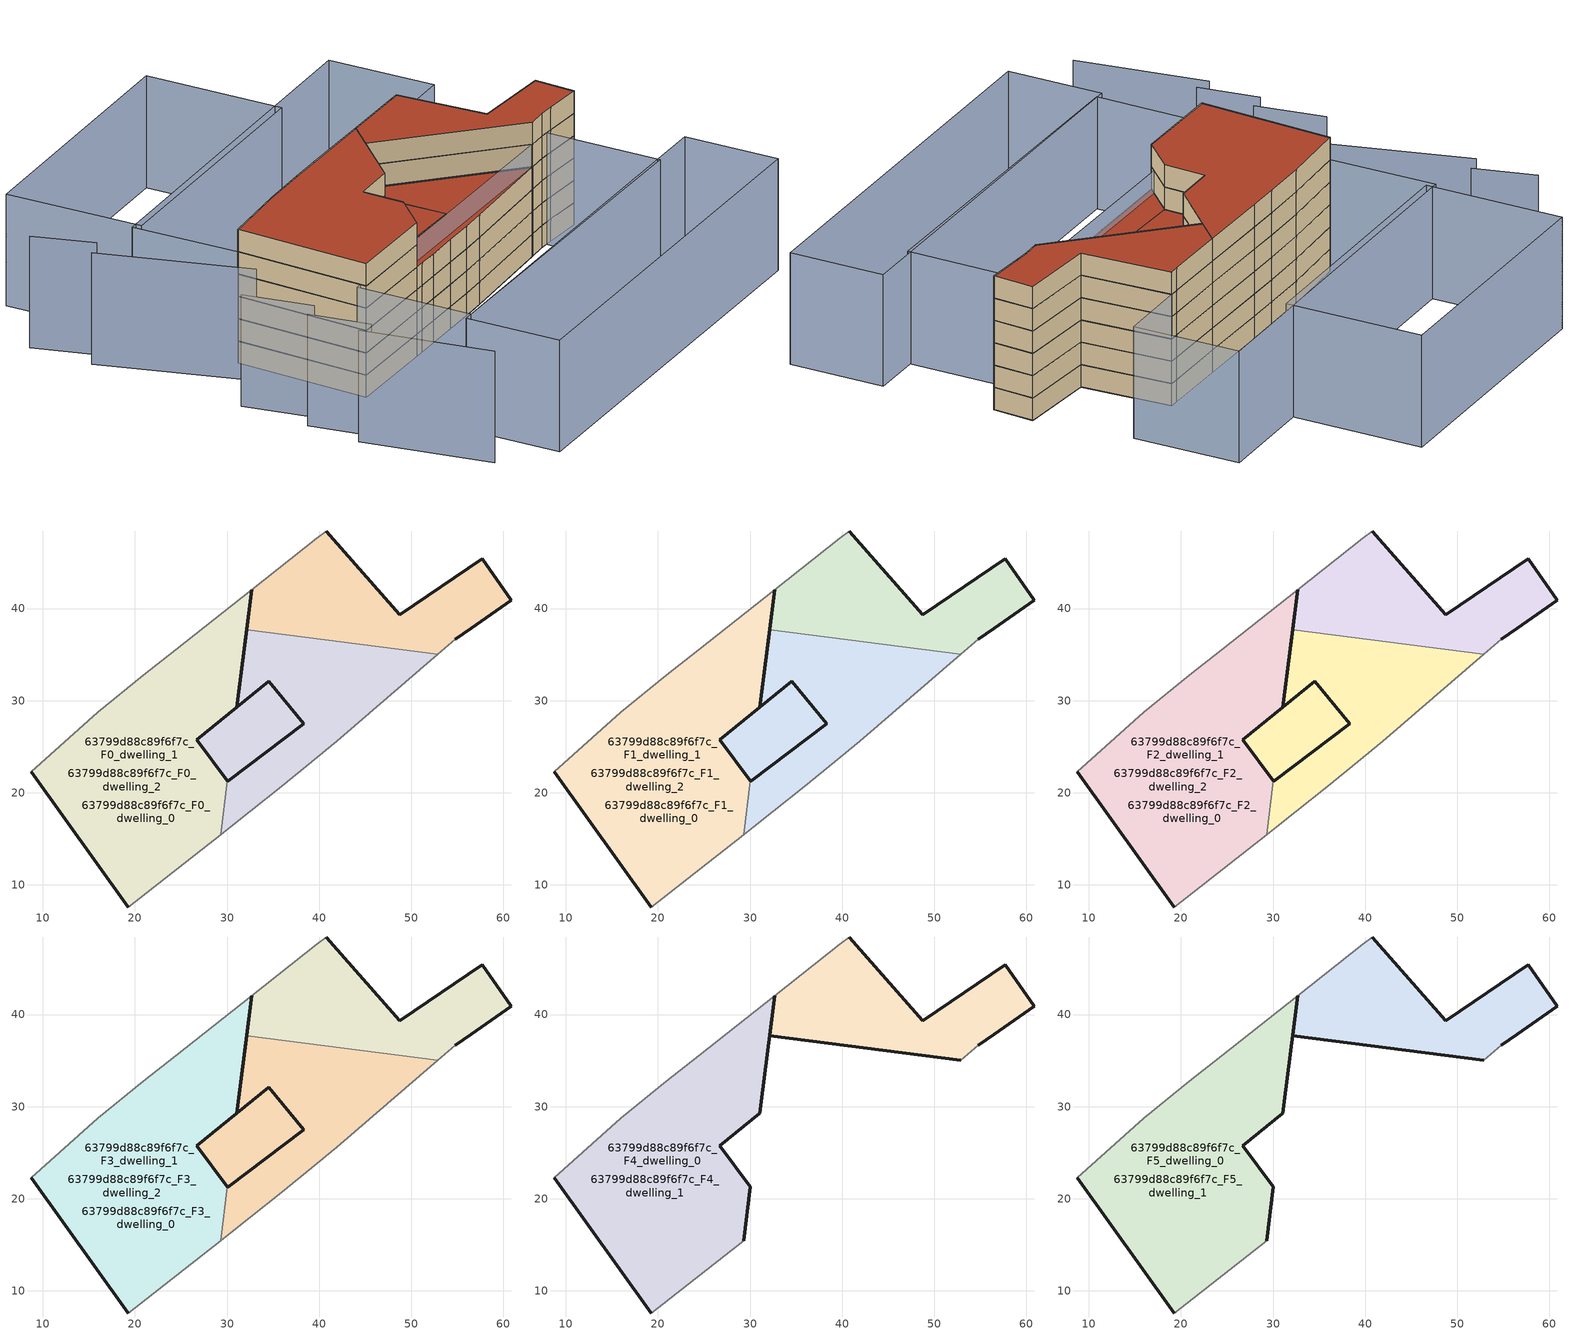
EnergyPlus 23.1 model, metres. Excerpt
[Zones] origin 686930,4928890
63799d88c89f6f7c_F0_dwelling_0
 floor ground (EU_floor_Construction): 29.3,15.47 30.04,21.32 26.73,25.77 31.05,29.28 32.12,37.68 32.67,42.03 24.42,35.51 20.92,32.75 15.95,28.72 8.76,22.28 19.26,7.6 z0; 56.5,37.87 60.84,40.88 57.68,45.42 48.76,39.35 40.78,48.42 39.75,47.61 32.67,42.03 32.12,37.68 52.88,35.05 54.78,36.68 z0; 41.89,25.58 52.88,35.05 32.12,37.68 31.05,29.28 34.53,32.1 37.57,28.4 38.34,27.48 30.08,21.27 30.04,21.32 29.3,15.47 30.38,16.31 32.51,18.01 35.92,20.73 39.21,23.35 z0; 38.34,27.48 37.57,28.4 34.53,32.1 31.05,29.28 26.73,25.77 30.04,21.32 30.08,21.27 z0
 wall outside (EU_wall_Construction): 32.67,42.03 31.05,29.28 26.73,25.77 30.04,21.32 / 19.26,7.6 8.76,22.28 z0:3
 wall adiabatic (EU_wall_Construction): 29.3,15.47 19.26,7.6 / 8.76,22.28 15.95,28.72 20.92,32.75 24.42,35.51 32.67,42.03 z0:3
 wall to 63799d88c89f6f7c_F0_dwelling_2 (EU_wall_Construction): 30.04,21.32 29.3,15.47 z0:3
63799d88c89f6f7c_F0_dwelling_1
 floor ground (EU_floor_Construction): 29.3,15.47 30.04,21.32 26.73,25.77 31.05,29.28 32.12,37.68 32.67,42.03 24.42,35.51 20.92,32.75 15.95,28.72 8.76,22.28 19.26,7.6 z0; 56.5,37.87 60.84,40.88 57.68,45.42 48.76,39.35 40.78,48.42 39.75,47.61 32.67,42.03 32.12,37.68 52.88,35.05 54.78,36.68 z0
 wall outside (EU_wall_Construction): 40.78,48.42 48.76,39.35 57.68,45.42 60.84,40.88 56.5,37.87 54.78,36.68 / 32.12,37.68 32.67,42.03 z0:3
 wall adiabatic (EU_wall_Construction): 54.78,36.68 52.88,35.05 / 32.67,42.03 39.75,47.61 40.78,48.42 z0:3
 wall to 63799d88c89f6f7c_F0_dwelling_2 (EU_wall_Construction): 52.88,35.05 32.12,37.68 z0:3
63799d88c89f6f7c_F0_dwelling_2
 floor ground (EU_floor_Construction): 29.3,15.47 30.04,21.32 26.73,25.77 31.05,29.28 32.12,37.68 32.67,42.03 24.42,35.51 20.92,32.75 15.95,28.72 8.76,22.28 19.26,7.6 z0; 41.89,25.58 52.88,35.05 32.12,37.68 31.05,29.28 34.53,32.1 37.57,28.4 38.34,27.48 30.08,21.27 30.04,21.32 29.3,15.47 30.38,16.31 32.51,18.01 35.92,20.73 39.21,23.35 z0; 38.34,27.48 37.57,28.4 34.53,32.1 31.05,29.28 26.73,25.77 30.04,21.32 30.08,21.27 z0
 wall outside (EU_wall_Construction): 30.04,21.32 30.08,21.27 38.34,27.48 37.57,28.4 34.53,32.1 31.05,29.28 32.12,37.68 z0:3
 wall adiabatic (EU_wall_Construction): 52.88,35.05 41.89,25.58 39.21,23.35 35.92,20.73 32.51,18.01 30.38,16.31 29.3,15.47 z0:3
63799d88c89f6f7c_F1_dwelling_0
 floor outside (EU_floor_Construction): 41.89,25.58 52.88,35.05 32.12,37.68 31.05,29.28 34.53,32.1 37.57,28.4 38.34,27.48 30.08,21.27 30.04,21.32 29.3,15.47 30.38,16.31 32.51,18.01 35.92,20.73 39.21,23.35 z3; 38.34,27.48 37.57,28.4 34.53,32.1 31.05,29.28 26.73,25.77 30.04,21.32 30.08,21.27 z3; 56.5,37.87 60.84,40.88 57.68,45.42 48.76,39.35 40.78,48.42 39.75,47.61 32.67,42.03 32.12,37.68 52.88,35.05 54.78,36.68 z3
 floor to 63799d88c89f6f7c_F0_dwelling_0 (EU_floor_Construction): 29.3,15.47 30.04,21.32 26.73,25.77 31.05,29.28 32.12,37.68 32.67,42.03 24.42,35.51 20.92,32.75 15.95,28.72 8.76,22.28 19.26,7.6 z3
 wall outside (EU_wall_Construction): 32.67,42.03 31.05,29.28 26.73,25.77 30.04,21.32 / 19.26,7.6 8.76,22.28 z3:6
 wall adiabatic (EU_wall_Construction): 29.3,15.47 19.26,7.6 / 8.76,22.28 15.95,28.72 20.92,32.75 24.42,35.51 32.67,42.03 z3:6
 wall to 63799d88c89f6f7c_F1_dwelling_2 (EU_wall_Construction): 30.04,21.32 29.3,15.47 z3:6
63799d88c89f6f7c_F1_dwelling_1
 floor outside (EU_floor_Construction): 29.3,15.47 30.04,21.32 26.73,25.77 31.05,29.28 32.12,37.68 32.67,42.03 24.42,35.51 20.92,32.75 15.95,28.72 8.76,22.28 19.26,7.6 z3
 floor to 63799d88c89f6f7c_F0_dwelling_1 (EU_floor_Construction): 56.5,37.87 60.84,40.88 57.68,45.42 48.76,39.35 40.78,48.42 39.75,47.61 32.67,42.03 32.12,37.68 52.88,35.05 54.78,36.68 z3
 wall outside (EU_wall_Construction): 40.78,48.42 48.76,39.35 57.68,45.42 60.84,40.88 56.5,37.87 54.78,36.68 / 32.12,37.68 32.67,42.03 z3:6
 wall adiabatic (EU_wall_Construction): 54.78,36.68 52.88,35.05 / 32.67,42.03 39.75,47.61 40.78,48.42 z3:6
 wall to 63799d88c89f6f7c_F1_dwelling_2 (EU_wall_Construction): 52.88,35.05 32.12,37.68 z3:6
63799d88c89f6f7c_F1_dwelling_2
 floor to 63799d88c89f6f7c_F0_dwelling_2 (EU_floor_Construction): 29.3,15.47 30.04,21.32 26.73,25.77 31.05,29.28 32.12,37.68 32.67,42.03 24.42,35.51 20.92,32.75 15.95,28.72 8.76,22.28 19.26,7.6 z3; 41.89,25.58 52.88,35.05 32.12,37.68 31.05,29.28 34.53,32.1 37.57,28.4 38.34,27.48 30.08,21.27 30.04,21.32 29.3,15.47 30.38,16.31 32.51,18.01 35.92,20.73 39.21,23.35 z3; 38.34,27.48 37.57,28.4 34.53,32.1 31.05,29.28 26.73,25.77 30.04,21.32 30.08,21.27 z3
 wall outside (EU_wall_Construction): 30.04,21.32 30.08,21.27 38.34,27.48 37.57,28.4 34.53,32.1 31.05,29.28 32.12,37.68 z3:6
 wall adiabatic (EU_wall_Construction): 52.88,35.05 41.89,25.58 39.21,23.35 35.92,20.73 32.51,18.01 30.38,16.31 29.3,15.47 z3:6
63799d88c89f6f7c_F2_dwelling_0
 floor outside (EU_floor_Construction): 41.89,25.58 52.88,35.05 32.12,37.68 31.05,29.28 34.53,32.1 37.57,28.4 38.34,27.48 30.08,21.27 30.04,21.32 29.3,15.47 30.38,16.31 32.51,18.01 35.92,20.73 39.21,23.35 z6; 38.34,27.48 37.57,28.4 34.53,32.1 31.05,29.28 26.73,25.77 30.04,21.32 30.08,21.27 z6; 56.5,37.87 60.84,40.88 57.68,45.42 48.76,39.35 40.78,48.42 39.75,47.61 32.67,42.03 32.12,37.68 52.88,35.05 54.78,36.68 z6
 floor to 63799d88c89f6f7c_F1_dwelling_0 (EU_floor_Construction): 29.3,15.47 30.04,21.32 26.73,25.77 31.05,29.28 32.12,37.68 32.67,42.03 24.42,35.51 20.92,32.75 15.95,28.72 8.76,22.28 19.26,7.6 z6
 wall outside (EU_wall_Construction): 32.67,42.03 31.05,29.28 26.73,25.77 30.04,21.32 / 19.26,7.6 8.76,22.28 z6:9
 wall adiabatic (EU_wall_Construction): 29.3,15.47 19.26,7.6 / 8.76,22.28 15.95,28.72 20.92,32.75 24.42,35.51 32.67,42.03 z6:9
 wall to 63799d88c89f6f7c_F2_dwelling_2 (EU_wall_Construction): 30.04,21.32 29.3,15.47 z6:9
63799d88c89f6f7c_F2_dwelling_1
 floor outside (EU_floor_Construction): 29.3,15.47 30.04,21.32 26.73,25.77 31.05,29.28 32.12,37.68 32.67,42.03 24.42,35.51 20.92,32.75 15.95,28.72 8.76,22.28 19.26,7.6 z6
 floor to 63799d88c89f6f7c_F1_dwelling_1 (EU_floor_Construction): 56.5,37.87 60.84,40.88 57.68,45.42 48.76,39.35 40.78,48.42 39.75,47.61 32.67,42.03 32.12,37.68 52.88,35.05 54.78,36.68 z6
 wall outside (EU_wall_Construction): 40.78,48.42 48.76,39.35 57.68,45.42 60.84,40.88 56.5,37.87 54.78,36.68 / 32.12,37.68 32.67,42.03 z6:9
 wall adiabatic (EU_wall_Construction): 54.78,36.68 52.88,35.05 / 32.67,42.03 39.75,47.61 40.78,48.42 z6:9
 wall to 63799d88c89f6f7c_F2_dwelling_2 (EU_wall_Construction): 52.88,35.05 32.12,37.68 z6:9
63799d88c89f6f7c_F2_dwelling_2
 floor to 63799d88c89f6f7c_F1_dwelling_2 (EU_floor_Construction): 29.3,15.47 30.04,21.32 26.73,25.77 31.05,29.28 32.12,37.68 32.67,42.03 24.42,35.51 20.92,32.75 15.95,28.72 8.76,22.28 19.26,7.6 z6; 41.89,25.58 52.88,35.05 32.12,37.68 31.05,29.28 34.53,32.1 37.57,28.4 38.34,27.48 30.08,21.27 30.04,21.32 29.3,15.47 30.38,16.31 32.51,18.01 35.92,20.73 39.21,23.35 z6; 38.34,27.48 37.57,28.4 34.53,32.1 31.05,29.28 26.73,25.77 30.04,21.32 30.08,21.27 z6
 wall outside (EU_wall_Construction): 30.04,21.32 30.08,21.27 38.34,27.48 37.57,28.4 34.53,32.1 31.05,29.28 32.12,37.68 z6:9
 wall adiabatic (EU_wall_Construction): 52.88,35.05 41.89,25.58 39.21,23.35 35.92,20.73 32.51,18.01 30.38,16.31 29.3,15.47 z6:9
63799d88c89f6f7c_F3_dwelling_0
 floor outside (EU_floor_Construction): 41.89,25.58 52.88,35.05 32.12,37.68 31.05,29.28 34.53,32.1 37.57,28.4 38.34,27.48 30.08,21.27 30.04,21.32 29.3,15.47 30.38,16.31 32.51,18.01 35.92,20.73 39.21,23.35 z9; 38.34,27.48 37.57,28.4 34.53,32.1 31.05,29.28 26.73,25.77 30.04,21.32 30.08,21.27 z9; 56.5,37.87 60.84,40.88 57.68,45.42 48.76,39.35 40.78,48.42 39.75,47.61 32.67,42.03 32.12,37.68 52.88,35.05 54.78,36.68 z9
 floor to 63799d88c89f6f7c_F2_dwelling_0 (EU_floor_Construction): 29.3,15.47 30.04,21.32 26.73,25.77 31.05,29.28 32.12,37.68 32.67,42.03 24.42,35.51 20.92,32.75 15.95,28.72 8.76,22.28 19.26,7.6 z9
 wall outside (EU_wall_Construction): 32.67,42.03 31.05,29.28 26.73,25.77 30.04,21.32 / 19.26,7.6 8.76,22.28 z9:12
 wall adiabatic (EU_wall_Construction): 29.3,15.47 19.26,7.6 / 8.76,22.28 15.95,28.72 20.92,32.75 24.42,35.51 32.67,42.03 z9:12
 wall to 63799d88c89f6f7c_F3_dwelling_2 (EU_wall_Construction): 30.04,21.32 29.3,15.47 z9:12
 roof outside (EU_floor_Construction): 37.57,28.4 38.34,27.48 30.08,21.27 30.04,21.32 26.73,25.77 31.05,29.28 34.53,32.1 z12; 52.88,35.05 41.89,25.58 39.21,23.35 35.92,20.73 32.51,18.01 30.38,16.31 29.3,15.47 30.04,21.32 30.08,21.27 38.34,27.48 37.57,28.4 34.53,32.1 31.05,29.28 32.12,37.68 z12
63799d88c89f6f7c_F3_dwelling_1
 floor outside (EU_floor_Construction): 29.3,15.47 30.04,21.32 26.73,25.77 31.05,29.28 32.12,37.68 32.67,42.03 24.42,35.51 20.92,32.75 15.95,28.72 8.76,22.28 19.26,7.6 z9
 floor to 63799d88c89f6f7c_F2_dwelling_1 (EU_floor_Construction): 56.5,37.87 60.84,40.88 57.68,45.42 48.76,39.35 40.78,48.42 39.75,47.61 32.67,42.03 32.12,37.68 52.88,35.05 54.78,36.68 z9
 wall outside (EU_wall_Construction): 40.78,48.42 48.76,39.35 57.68,45.42 60.84,40.88 56.5,37.87 54.78,36.68 / 32.12,37.68 32.67,42.03 z9:12
 wall adiabatic (EU_wall_Construction): 54.78,36.68 52.88,35.05 / 32.67,42.03 39.75,47.61 40.78,48.42 z9:12
 wall to 63799d88c89f6f7c_F3_dwelling_2 (EU_wall_Construction): 52.88,35.05 32.12,37.68 z9:12
63799d88c89f6f7c_F3_dwelling_2
 floor to 63799d88c89f6f7c_F2_dwelling_2 (EU_floor_Construction): 29.3,15.47 30.04,21.32 26.73,25.77 31.05,29.28 32.12,37.68 32.67,42.03 24.42,35.51 20.92,32.75 15.95,28.72 8.76,22.28 19.26,7.6 z9; 41.89,25.58 52.88,35.05 32.12,37.68 31.05,29.28 34.53,32.1 37.57,28.4 38.34,27.48 30.08,21.27 30.04,21.32 29.3,15.47 30.38,16.31 32.51,18.01 35.92,20.73 39.21,23.35 z9; 38.34,27.48 37.57,28.4 34.53,32.1 31.05,29.28 26.73,25.77 30.04,21.32 30.08,21.27 z9
 wall outside (EU_wall_Construction): 30.04,21.32 30.08,21.27 38.34,27.48 37.57,28.4 34.53,32.1 31.05,29.28 32.12,37.68 z9:12
 wall adiabatic (EU_wall_Construction): 52.88,35.05 41.89,25.58 39.21,23.35 35.92,20.73 32.51,18.01 30.38,16.31 29.3,15.47 z9:12
 roof outside (EU_roof_Construction): 32.67,42.03 32.12,37.68 31.05,29.28 26.73,25.77 30.04,21.32 29.3,15.47 19.26,7.6 8.76,22.28 15.95,28.72 20.92,32.75 24.42,35.51 z12; 52.88,35.05 41.89,25.58 39.21,23.35 35.92,20.73 32.51,18.01 30.38,16.31 29.3,15.47 30.04,21.32 30.08,21.27 38.34,27.48 37.57,28.4 34.53,32.1 31.05,29.28 32.12,37.68 z12; 37.57,28.4 38.34,27.48 30.08,21.27 30.04,21.32 26.73,25.77 31.05,29.28 34.53,32.1 z12
63799d88c89f6f7c_F4_dwelling_0
 floor outside (EU_floor_Construction): 56.5,37.87 60.84,40.88 57.68,45.42 48.76,39.35 40.78,48.42 39.75,47.61 32.67,42.03 32.12,37.68 52.88,35.05 54.78,36.68 z12
 floor to 63799d88c89f6f7c_F3_dwelling_0 (EU_floor_Construction): 29.3,15.47 30.04,21.32 26.73,25.77 31.05,29.28 32.12,37.68 32.67,42.03 24.42,35.51 20.92,32.75 15.95,28.72 8.76,22.28 19.26,7.6 z12
 wall outside (EU_wall_Construction): 32.67,42.03 31.05,29.28 26.73,25.77 30.04,21.32 29.3,15.47 / 19.26,7.6 8.76,22.28 z12:15
 wall adiabatic (EU_wall_Construction): 29.3,15.47 19.26,7.6 / 8.76,22.28 15.95,28.72 20.92,32.75 24.42,35.51 32.67,42.03 z12:15
63799d88c89f6f7c_F4_dwelling_1
 floor to 63799d88c89f6f7c_F3_dwelling_1 (EU_floor_Construction): 29.3,15.47 30.04,21.32 26.73,25.77 31.05,29.28 32.12,37.68 32.67,42.03 24.42,35.51 20.92,32.75 15.95,28.72 8.76,22.28 19.26,7.6 z12; 56.5,37.87 60.84,40.88 57.68,45.42 48.76,39.35 40.78,48.42 39.75,47.61 32.67,42.03 32.12,37.68 52.88,35.05 54.78,36.68 z12
 wall outside (EU_wall_Construction): 40.78,48.42 48.76,39.35 57.68,45.42 60.84,40.88 56.5,37.87 54.78,36.68 / 52.88,35.05 32.12,37.68 32.67,42.03 z12:15
 wall adiabatic (EU_wall_Construction): 54.78,36.68 52.88,35.05 / 32.67,42.03 39.75,47.61 40.78,48.42 z12:15
63799d88c89f6f7c_F5_dwelling_0
 floor outside (EU_floor_Construction): 29.3,15.47 30.04,21.32 26.73,25.77 31.05,29.28 32.12,37.68 32.67,42.03 24.42,35.51 20.92,32.75 15.95,28.72 8.76,22.28 19.26,7.6 z15; 56.5,37.87 60.84,40.88 57.68,45.42 48.76,39.35 40.78,48.42 39.75,47.61 32.67,42.03 32.12,37.68 52.88,35.05 54.78,36.68 z15
 wall outside (EU_wall_Construction): 32.67,42.03 31.05,29.28 26.73,25.77 30.04,21.32 29.3,15.47 / 19.26,7.6 8.76,22.28 z15:18
 wall adiabatic (EU_wall_Construction): 29.3,15.47 19.26,7.6 / 8.76,22.28 15.95,28.72 20.92,32.75 24.42,35.51 32.67,42.03 z15:18
 roof outside (EU_roof_Construction): 32.67,42.03 32.12,37.68 31.05,29.28 26.73,25.77 30.04,21.32 29.3,15.47 19.26,7.6 8.76,22.28 15.95,28.72 20.92,32.75 24.42,35.51 z18; 57.68,45.42 60.84,40.88 56.5,37.87 54.78,36.68 52.88,35.05 32.12,37.68 32.67,42.03 39.75,47.61 40.78,48.42 48.76,39.35 z18
63799d88c89f6f7c_F5_dwelling_1
 floor to 63799d88c89f6f7c_F4_dwelling_1 (EU_floor_Construction): 29.3,15.47 30.04,21.32 26.73,25.77 31.05,29.28 32.12,37.68 32.67,42.03 24.42,35.51 20.92,32.75 15.95,28.72 8.76,22.28 19.26,7.6 z15; 56.5,37.87 60.84,40.88 57.68,45.42 48.76,39.35 40.78,48.42 39.75,47.61 32.67,42.03 32.12,37.68 52.88,35.05 54.78,36.68 z15
 wall outside (EU_wall_Construction): 40.78,48.42 48.76,39.35 57.68,45.42 60.84,40.88 56.5,37.87 54.78,36.68 / 52.88,35.05 32.12,37.68 32.67,42.03 z15:18
 wall adiabatic (EU_wall_Construction): 54.78,36.68 52.88,35.05 / 32.67,42.03 39.75,47.61 40.78,48.42 z15:18
 roof outside (EU_roof_Construction): 32.67,42.03 32.12,37.68 31.05,29.28 26.73,25.77 30.04,21.32 29.3,15.47 19.26,7.6 8.76,22.28 15.95,28.72 20.92,32.75 24.42,35.51 z18; 57.68,45.42 60.84,40.88 56.5,37.87 54.78,36.68 52.88,35.05 32.12,37.68 32.67,42.03 39.75,47.61 40.78,48.42 48.76,39.35 z18
shading: 13.74,-3.07 26.52,-14.72 / 9.79,3.35 15.76,-2.19 / 4.55,11.39 11.43,5.18 / -7.51,29.01 8.95,17.07 / -12.61,36.05 -5.93,31.2 / 78.53,19.86 34.88,-15.07 / 34.88,-15.07 26.93,-5.13 / 26.93,-5.13 70.58,29.8 / 70.58,29.8 78.53,19.86 / 65.33,25.13 27.89,-4.48 / 27.89,-4.48 18.21,7.77 / 18.21,7.77 55.65,37.37 / 55.65,37.37 65.33,25.13 / 48.4,54.65 8.76,22.28 / 8.76,22.28 -0.31,33.4 / -0.31,33.4 39.33,65.76 / 39.33,65.76 48.4,54.65 / 17.48,70.52 29.1,56.19 / 29.1,56.19 0.88,33.31 / 0.88,33.31 -10.74,47.64 / -10.74,47.64 17.48,70.52 z0:15
[Building]
EU S2 Campaign: North Axis=0; Terrain=City; Solar Distribution=FullExterior
[Site:Location]
Bologna: Latitude=44.5; Longitude=11.25; Time Zone=1; Elevation=37
[SizingPeriod:WeatherFileDays]
AnnualSizingPeriod: Begin Month=1; Begin Day of Month=1; End Month=12; End Day of Month=31; Day of Week for Start Day=Monday; Use Weather File Daylight Saving Period=No; Use Weather File Rain and Snow Indicators=No
[MATERIAL]
EU_InternalMass_Material: Roughness=MediumRough; Thickness=0.1; Conductivity=1; Density=1800; Specific Heat=900; Thermal Absorptance=0.9; Solar Absorptance=0.7; Visible Absorptance=0.7
[MATERIAL:NOMASS] Roughness=MediumRough; Thermal Absorptance=0.9; Solar Absorptance=0.7; Visible Absorptance=0.7
Name | Thermal Resistance
EU_wall_NoMass | 0.905828
EU_roof_NoMass | 0.37593
EU_floor_NoMass | 0.67114
[CONSTRUCTION]
EU_wall_Construction: EU_wall_NoMass
EU_roof_Construction: EU_roof_NoMass
EU_floor_Construction: EU_floor_NoMass
EU_InternalMass_Construction: EU_InternalMass_Material
[ZONE] Type=1; Multiplier=1; Ceiling Height=autocalculate; Floor Area=autocalculate; Part of Total Floor Area=Yes
Name | Volume
63799d88c89f6f7c_F0_dwelling_0; 63799d88c89f6f7c_F1_dwelling_0; 63799d88c89f6f7c_F2_dwelling_0; 63799d88c89f6f7c_F3_dwelling_0 | 2519.89
63799d88c89f6f7c_F4_dwelling_0; 63799d88c89f6f7c_F5_dwelling_0; 63799d88c89f6f7c_F0_dwelling_1; 63799d88c89f6f7c_F1_dwelling_1; 63799d88c89f6f7c_F2_dwelling_1; 63799d88c89f6f7c_F3_dwelling_1; 63799d88c89f6f7c_F4_dwelling_1; 63799d88c89f6f7c_F5_dwelling_1 | 1757.09
63799d88c89f6f7c_F0_dwelling_2; 63799d88c89f6f7c_F1_dwelling_2; 63799d88c89f6f7c_F2_dwelling_2; 63799d88c89f6f7c_F3_dwelling_2 | 1934.17
[INTERNALMASS] Construction=EU_InternalMass_Construction
Name | Zone or ZoneList | Surface Area
63799d88c89f6f7c_F0_dwelling_0_EU_InternalMass | 63799d88c89f6f7c_F0_dwelling_0 | 390.46
63799d88c89f6f7c_F0_dwelling_1_EU_InternalMass | 63799d88c89f6f7c_F0_dwelling_1 | 195.239
63799d88c89f6f7c_F0_dwelling_2_EU_InternalMass | 63799d88c89f6f7c_F0_dwelling_2 | 195.228
63799d88c89f6f7c_F1_dwelling_0_EU_InternalMass | 63799d88c89f6f7c_F1_dwelling_0 | 390.46
63799d88c89f6f7c_F1_dwelling_1_EU_InternalMass | 63799d88c89f6f7c_F1_dwelling_1 | 195.239
63799d88c89f6f7c_F1_dwelling_2_EU_InternalMass | 63799d88c89f6f7c_F1_dwelling_2 | 195.228
63799d88c89f6f7c_F2_dwelling_0_EU_InternalMass | 63799d88c89f6f7c_F2_dwelling_0 | 390.46
63799d88c89f6f7c_F2_dwelling_1_EU_InternalMass | 63799d88c89f6f7c_F2_dwelling_1 | 195.239
63799d88c89f6f7c_F2_dwelling_2_EU_InternalMass | 63799d88c89f6f7c_F2_dwelling_2 | 195.228
63799d88c89f6f7c_F3_dwelling_0_EU_InternalMass | 63799d88c89f6f7c_F3_dwelling_0 | 390.46
63799d88c89f6f7c_F3_dwelling_1_EU_InternalMass | 63799d88c89f6f7c_F3_dwelling_1 | 195.239
63799d88c89f6f7c_F3_dwelling_2_EU_InternalMass | 63799d88c89f6f7c_F3_dwelling_2 | 195.228
63799d88c89f6f7c_F4_dwelling_0_EU_InternalMass | 63799d88c89f6f7c_F4_dwelling_0 | 389.77
63799d88c89f6f7c_F4_dwelling_1_EU_InternalMass | 63799d88c89f6f7c_F4_dwelling_1 | 391.161
63799d88c89f6f7c_F5_dwelling_0_EU_InternalMass | 63799d88c89f6f7c_F5_dwelling_0 | 389.77
63799d88c89f6f7c_F5_dwelling_1_EU_InternalMass | 63799d88c89f6f7c_F5_dwelling_1 | 391.161
[OTHEREQUIPMENT] Fuel Type=Electricity; Design Level Calculation Method=Watts/Area; Power per Zone Floor Area=1; Fraction Latent=0; Fraction Radiant=0; Fraction Lost=0; Carbon Dioxide Generation Rate=0; EndUse Subcategory=EU_Step8_InternalGains
Name | Zone or ZoneList or Space or SpaceList | Schedule
EU_Step8_InternalGain_63799d88c89f6f7c_F0_dwelling_0_f000 | 63799d88c89f6f7c_F0_dwelling_0 | EU_Step8_GainSchedule_63799d88c89f6f7c_F0_dwelling_0_f000
EU_Step8_InternalGain_63799d88c89f6f7c_F0_dwelling_1_f000 | 63799d88c89f6f7c_F0_dwelling_1 | EU_Step8_GainSchedule_63799d88c89f6f7c_F0_dwelling_1_f000
EU_Step8_InternalGain_63799d88c89f6f7c_F0_dwelling_2_f000 | 63799d88c89f6f7c_F0_dwelling_2 | EU_Step8_GainSchedule_63799d88c89f6f7c_F0_dwelling_2_f000
EU_Step8_InternalGain_63799d88c89f6f7c_F1_dwelling_0_f000 | 63799d88c89f6f7c_F1_dwelling_0 | EU_Step8_GainSchedule_63799d88c89f6f7c_F1_dwelling_0_f000
EU_Step8_InternalGain_63799d88c89f6f7c_F1_dwelling_1_f000 | 63799d88c89f6f7c_F1_dwelling_1 | EU_Step8_GainSchedule_63799d88c89f6f7c_F1_dwelling_1_f000
EU_Step8_InternalGain_63799d88c89f6f7c_F1_dwelling_2_f000 | 63799d88c89f6f7c_F1_dwelling_2 | EU_Step8_GainSchedule_63799d88c89f6f7c_F1_dwelling_2_f000
EU_Step8_InternalGain_63799d88c89f6f7c_F2_dwelling_0_f000 | 63799d88c89f6f7c_F2_dwelling_0 | EU_Step8_GainSchedule_63799d88c89f6f7c_F2_dwelling_0_f000
EU_Step8_InternalGain_63799d88c89f6f7c_F2_dwelling_1_f000 | 63799d88c89f6f7c_F2_dwelling_1 | EU_Step8_GainSchedule_63799d88c89f6f7c_F2_dwelling_1_f000
EU_Step8_InternalGain_63799d88c89f6f7c_F2_dwelling_2_f000 | 63799d88c89f6f7c_F2_dwelling_2 | EU_Step8_GainSchedule_63799d88c89f6f7c_F2_dwelling_2_f000
EU_Step8_InternalGain_63799d88c89f6f7c_F3_dwelling_0_f000 | 63799d88c89f6f7c_F3_dwelling_0 | EU_Step8_GainSchedule_63799d88c89f6f7c_F3_dwelling_0_f000
EU_Step8_InternalGain_63799d88c89f6f7c_F3_dwelling_1_f000 | 63799d88c89f6f7c_F3_dwelling_1 | EU_Step8_GainSchedule_63799d88c89f6f7c_F3_dwelling_1_f000
EU_Step8_InternalGain_63799d88c89f6f7c_F3_dwelling_2_f000 | 63799d88c89f6f7c_F3_dwelling_2 | EU_Step8_GainSchedule_63799d88c89f6f7c_F3_dwelling_2_f000
EU_Step8_InternalGain_63799d88c89f6f7c_F4_dwelling_0_f000 | 63799d88c89f6f7c_F4_dwelling_0 | EU_Step8_GainSchedule_63799d88c89f6f7c_F4_dwelling_0_f000
EU_Step8_InternalGain_63799d88c89f6f7c_F4_dwelling_1_f000 | 63799d88c89f6f7c_F4_dwelling_1 | EU_Step8_GainSchedule_63799d88c89f6f7c_F4_dwelling_1_f000
EU_Step8_InternalGain_63799d88c89f6f7c_F5_dwelling_0_f000 | 63799d88c89f6f7c_F5_dwelling_0 | EU_Step8_GainSchedule_63799d88c89f6f7c_F5_dwelling_0_f000
EU_Step8_InternalGain_63799d88c89f6f7c_F5_dwelling_1_f000 | 63799d88c89f6f7c_F5_dwelling_1 | EU_Step8_GainSchedule_63799d88c89f6f7c_F5_dwelling_1_f000
[ZONEVENTILATION:DESIGNFLOWRATE] Schedule=EU_AlwaysOn; Design Flow Rate Calculation Method=AirChanges/Hour; Air Changes per Hour=0.73129; Ventilation Type=Natural; Fan Pressure Rise=0; Fan Total Efficiency=1; Constant Term Coefficient=1; Temperature Term Coefficient=0; Velocity Term Coefficient=0; Velocity Squared Term Coefficient=0; Minimum Indoor Temperature=-100; Maximum Indoor Temperature=100; Delta Temperature=-100; Minimum Outdoor Temperature=-100; Maximum Outdoor Temperature=100; Maximum Wind Speed=40
Name | Zone or ZoneList or Space or SpaceList
EU_ConstantAir_63799d88c89f6f7c_F0_dwelling_0 | 63799d88c89f6f7c_F0_dwelling_0
EU_ConstantAir_63799d88c89f6f7c_F0_dwelling_1 | 63799d88c89f6f7c_F0_dwelling_1
EU_ConstantAir_63799d88c89f6f7c_F0_dwelling_2 | 63799d88c89f6f7c_F0_dwelling_2
EU_ConstantAir_63799d88c89f6f7c_F1_dwelling_0 | 63799d88c89f6f7c_F1_dwelling_0
EU_ConstantAir_63799d88c89f6f7c_F1_dwelling_1 | 63799d88c89f6f7c_F1_dwelling_1
EU_ConstantAir_63799d88c89f6f7c_F1_dwelling_2 | 63799d88c89f6f7c_F1_dwelling_2
EU_ConstantAir_63799d88c89f6f7c_F2_dwelling_0 | 63799d88c89f6f7c_F2_dwelling_0
EU_ConstantAir_63799d88c89f6f7c_F2_dwelling_1 | 63799d88c89f6f7c_F2_dwelling_1
EU_ConstantAir_63799d88c89f6f7c_F2_dwelling_2 | 63799d88c89f6f7c_F2_dwelling_2
EU_ConstantAir_63799d88c89f6f7c_F3_dwelling_0 | 63799d88c89f6f7c_F3_dwelling_0
EU_ConstantAir_63799d88c89f6f7c_F3_dwelling_1 | 63799d88c89f6f7c_F3_dwelling_1
EU_ConstantAir_63799d88c89f6f7c_F3_dwelling_2 | 63799d88c89f6f7c_F3_dwelling_2
EU_ConstantAir_63799d88c89f6f7c_F4_dwelling_0 | 63799d88c89f6f7c_F4_dwelling_0
EU_ConstantAir_63799d88c89f6f7c_F4_dwelling_1 | 63799d88c89f6f7c_F4_dwelling_1
EU_ConstantAir_63799d88c89f6f7c_F5_dwelling_0 | 63799d88c89f6f7c_F5_dwelling_0
EU_ConstantAir_63799d88c89f6f7c_F5_dwelling_1 | 63799d88c89f6f7c_F5_dwelling_1
[HVACTEMPLATE:THERMOSTAT] Constant Heating Setpoint=20; Constant Cooling Setpoint=50
EU_HeatOnly_63799d88c89f6f7c_F0_dwelling_0; EU_HeatOnly_63799d88c89f6f7c_F0_dwelling_1; EU_HeatOnly_63799d88c89f6f7c_F0_dwelling_2; EU_HeatOnly_63799d88c89f6f7c_F1_dwelling_0; EU_HeatOnly_63799d88c89f6f7c_F1_dwelling_1; EU_HeatOnly_63799d88c89f6f7c_F1_dwelling_2; EU_HeatOnly_63799d88c89f6f7c_F2_dwelling_0; EU_HeatOnly_63799d88c89f6f7c_F2_dwelling_1; EU_HeatOnly_63799d88c89f6f7c_F2_dwelling_2; EU_HeatOnly_63799d88c89f6f7c_F3_dwelling_0; EU_HeatOnly_63799d88c89f6f7c_F3_dwelling_1; EU_HeatOnly_63799d88c89f6f7c_F3_dwelling_2; EU_HeatOnly_63799d88c89f6f7c_F4_dwelling_0; EU_HeatOnly_63799d88c89f6f7c_F4_dwelling_1; EU_HeatOnly_63799d88c89f6f7c_F5_dwelling_0; EU_HeatOnly_63799d88c89f6f7c_F5_dwelling_1
[HVACTEMPLATE:ZONE:IDEALLOADSAIRSYSTEM] System Availability Schedule=EU_AlwaysOn; Maximum Heating Supply Air Temperature=50; Minimum Cooling Supply Air Temperature=13; Maximum Heating Supply Air Humidity Ratio=0.0156; Minimum Cooling Supply Air Humidity Ratio=0.0077; Heating Limit=NoLimit; Cooling Limit=NoLimit; Heating Availability Schedule=EU_AlwaysOn; Cooling Availability Schedule=EU_CoolingOff; Dehumidification Control Type=ConstantSensibleHeatRatio; Cooling Sensible Heat Ratio=0.7; Dehumidification Setpoint=60; Humidification Control Type=None; Humidification Setpoint=30; Outdoor Air Method=None; Outdoor Air Flow Rate per Person=0.00944; Outdoor Air Flow Rate per Zone Floor Area=0; Outdoor Air Flow Rate per Zone=0; Demand Controlled Ventilation Type=None; Outdoor Air Economizer Type=NoEconomizer; Heat Recovery Type=None; Sensible Heat Recovery Effectiveness=0.7; Latent Heat Recovery Effectiveness=0.65
Name | Template Thermostat
63799d88c89f6f7c_F0_dwelling_0 | EU_HeatOnly_63799d88c89f6f7c_F0_dwelling_0
63799d88c89f6f7c_F0_dwelling_1 | EU_HeatOnly_63799d88c89f6f7c_F0_dwelling_1
63799d88c89f6f7c_F0_dwelling_2 | EU_HeatOnly_63799d88c89f6f7c_F0_dwelling_2
63799d88c89f6f7c_F1_dwelling_0 | EU_HeatOnly_63799d88c89f6f7c_F1_dwelling_0
63799d88c89f6f7c_F1_dwelling_1 | EU_HeatOnly_63799d88c89f6f7c_F1_dwelling_1
63799d88c89f6f7c_F1_dwelling_2 | EU_HeatOnly_63799d88c89f6f7c_F1_dwelling_2
63799d88c89f6f7c_F2_dwelling_0 | EU_HeatOnly_63799d88c89f6f7c_F2_dwelling_0
63799d88c89f6f7c_F2_dwelling_1 | EU_HeatOnly_63799d88c89f6f7c_F2_dwelling_1
63799d88c89f6f7c_F2_dwelling_2 | EU_HeatOnly_63799d88c89f6f7c_F2_dwelling_2
63799d88c89f6f7c_F3_dwelling_0 | EU_HeatOnly_63799d88c89f6f7c_F3_dwelling_0
63799d88c89f6f7c_F3_dwelling_1 | EU_HeatOnly_63799d88c89f6f7c_F3_dwelling_1
63799d88c89f6f7c_F3_dwelling_2 | EU_HeatOnly_63799d88c89f6f7c_F3_dwelling_2
63799d88c89f6f7c_F4_dwelling_0 | EU_HeatOnly_63799d88c89f6f7c_F4_dwelling_0
63799d88c89f6f7c_F4_dwelling_1 | EU_HeatOnly_63799d88c89f6f7c_F4_dwelling_1
63799d88c89f6f7c_F5_dwelling_0 | EU_HeatOnly_63799d88c89f6f7c_F5_dwelling_0
63799d88c89f6f7c_F5_dwelling_1 | EU_HeatOnly_63799d88c89f6f7c_F5_dwelling_1
[SIZING:ZONE] Zone Cooling Design Supply Air Temperature Input Method=SupplyAirTemperature; Zone Cooling Design Supply Air Temperature=13; Zone Heating Design Supply Air Temperature Input Method=SupplyAirTemperature; Zone Heating Design Supply Air Temperature=50; Zone Cooling Design Supply Air Humidity Ratio=0.008; Zone Heating Design Supply Air Humidity Ratio=0.008; Cooling Design Air Flow Method=DesignDay; Cooling Design Air Flow Rate=0; Cooling Minimum Air Flow per Zone Floor Area=0.000762; Cooling Minimum Air Flow=0; Cooling Minimum Air Flow Fraction=0.2; Heating Design Air Flow Method=DesignDay; Heating Design Air Flow Rate=0; Heating Maximum Air Flow per Zone Floor Area=0.002032; Heating Maximum Air Flow=0.141576; Heating Maximum Air Flow Fraction=0.3; Account for Dedicated Outdoor Air System=No; Dedicated Outdoor Air System Control Strategy=NeutralSupplyAir; Dedicated Outdoor Air Low Setpoint Temperature for Design=autosize; Dedicated Outdoor Air High Setpoint Temperature for Design=autosize; Zone Load Sizing Method=Sensible Load Only No Latent Load; Zone Latent Cooling Design Supply Air Humidity Ratio Input Method=HumidityRatioDifference; Zone Cooling Design Supply Air Humidity Ratio Difference=0.005; Zone Latent Heating Design Supply Air Humidity Ratio Input Method=HumidityRatioDifference; Zone Humidification Design Supply Air Humidity Ratio Difference=0.005
63799d88c89f6f7c_F0_dwelling_0; 63799d88c89f6f7c_F0_dwelling_1; 63799d88c89f6f7c_F0_dwelling_2; 63799d88c89f6f7c_F1_dwelling_0; 63799d88c89f6f7c_F1_dwelling_1; 63799d88c89f6f7c_F1_dwelling_2; 63799d88c89f6f7c_F2_dwelling_0; 63799d88c89f6f7c_F2_dwelling_1; 63799d88c89f6f7c_F2_dwelling_2; 63799d88c89f6f7c_F3_dwelling_0; 63799d88c89f6f7c_F3_dwelling_1; 63799d88c89f6f7c_F3_dwelling_2; 63799d88c89f6f7c_F4_dwelling_0; 63799d88c89f6f7c_F4_dwelling_1; 63799d88c89f6f7c_F5_dwelling_0; 63799d88c89f6f7c_F5_dwelling_1
[SCHEDULE:CONSTANT]
Name | Hourly Value
EU_AlwaysOn | 1
EU_CoolingOff | 0
[SCHEDULE:FILE] Column Number=1; Rows to Skip at Top=0; Number of Hours of Data=8760; Column Separator=Comma; Interpolate to Timestep=No; Minutes per Item=60; Adjust Schedule for Daylight Savings=Yes
Name | File
EU_Step8_GainSchedule_63799d88c89f6f7c_F0_dwelling_0_f000 | ../../schedules/63799d88c89f6f7c/63799d88c89f6f7c_F0_dwelling_0_f000_gain.csv
EU_Step8_GainSchedule_63799d88c89f6f7c_F0_dwelling_1_f000 | ../../schedules/63799d88c89f6f7c/63799d88c89f6f7c_F0_dwelling_1_f000_gain.csv
EU_Step8_GainSchedule_63799d88c89f6f7c_F0_dwelling_2_f000 | ../../schedules/63799d88c89f6f7c/63799d88c89f6f7c_F0_dwelling_2_f000_gain.csv
EU_Step8_GainSchedule_63799d88c89f6f7c_F1_dwelling_0_f000 | ../../schedules/63799d88c89f6f7c/63799d88c89f6f7c_F1_dwelling_0_f000_gain.csv
EU_Step8_GainSchedule_63799d88c89f6f7c_F1_dwelling_1_f000 | ../../schedules/63799d88c89f6f7c/63799d88c89f6f7c_F1_dwelling_1_f000_gain.csv
EU_Step8_GainSchedule_63799d88c89f6f7c_F1_dwelling_2_f000 | ../../schedules/63799d88c89f6f7c/63799d88c89f6f7c_F1_dwelling_2_f000_gain.csv
EU_Step8_GainSchedule_63799d88c89f6f7c_F2_dwelling_0_f000 | ../../schedules/63799d88c89f6f7c/63799d88c89f6f7c_F2_dwelling_0_f000_gain.csv
EU_Step8_GainSchedule_63799d88c89f6f7c_F2_dwelling_1_f000 | ../../schedules/63799d88c89f6f7c/63799d88c89f6f7c_F2_dwelling_1_f000_gain.csv
EU_Step8_GainSchedule_63799d88c89f6f7c_F2_dwelling_2_f000 | ../../schedules/63799d88c89f6f7c/63799d88c89f6f7c_F2_dwelling_2_f000_gain.csv
EU_Step8_GainSchedule_63799d88c89f6f7c_F3_dwelling_0_f000 | ../../schedules/63799d88c89f6f7c/63799d88c89f6f7c_F3_dwelling_0_f000_gain.csv
EU_Step8_GainSchedule_63799d88c89f6f7c_F3_dwelling_1_f000 | ../../schedules/63799d88c89f6f7c/63799d88c89f6f7c_F3_dwelling_1_f000_gain.csv
EU_Step8_GainSchedule_63799d88c89f6f7c_F3_dwelling_2_f000 | ../../schedules/63799d88c89f6f7c/63799d88c89f6f7c_F3_dwelling_2_f000_gain.csv
EU_Step8_GainSchedule_63799d88c89f6f7c_F4_dwelling_0_f000 | ../../schedules/63799d88c89f6f7c/63799d88c89f6f7c_F4_dwelling_0_f000_gain.csv
EU_Step8_GainSchedule_63799d88c89f6f7c_F4_dwelling_1_f000 | ../../schedules/63799d88c89f6f7c/63799d88c89f6f7c_F4_dwelling_1_f000_gain.csv
EU_Step8_GainSchedule_63799d88c89f6f7c_F5_dwelling_0_f000 | ../../schedules/63799d88c89f6f7c/63799d88c89f6f7c_F5_dwelling_0_f000_gain.csv
EU_Step8_GainSchedule_63799d88c89f6f7c_F5_dwelling_1_f000 | ../../schedules/63799d88c89f6f7c/63799d88c89f6f7c_F5_dwelling_1_f000_gain.csv
